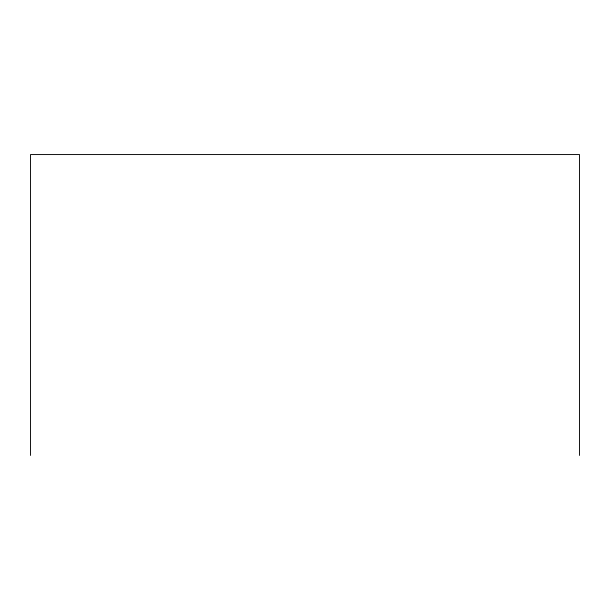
<?xml version="1.0" encoding="UTF-8"?>
<svg xmlns="http://www.w3.org/2000/svg" width="610" height="610" viewBox="0 0 610 610"><rect width="100%" height="100%" fill="white"/><g stroke="black" fill="none" stroke-linecap="round" stroke-linejoin="round"><path stroke-width="0.91" d="M579.5 455.441L579.5 154.559L30.5 154.559L30.5 455.441"/></g></svg>
